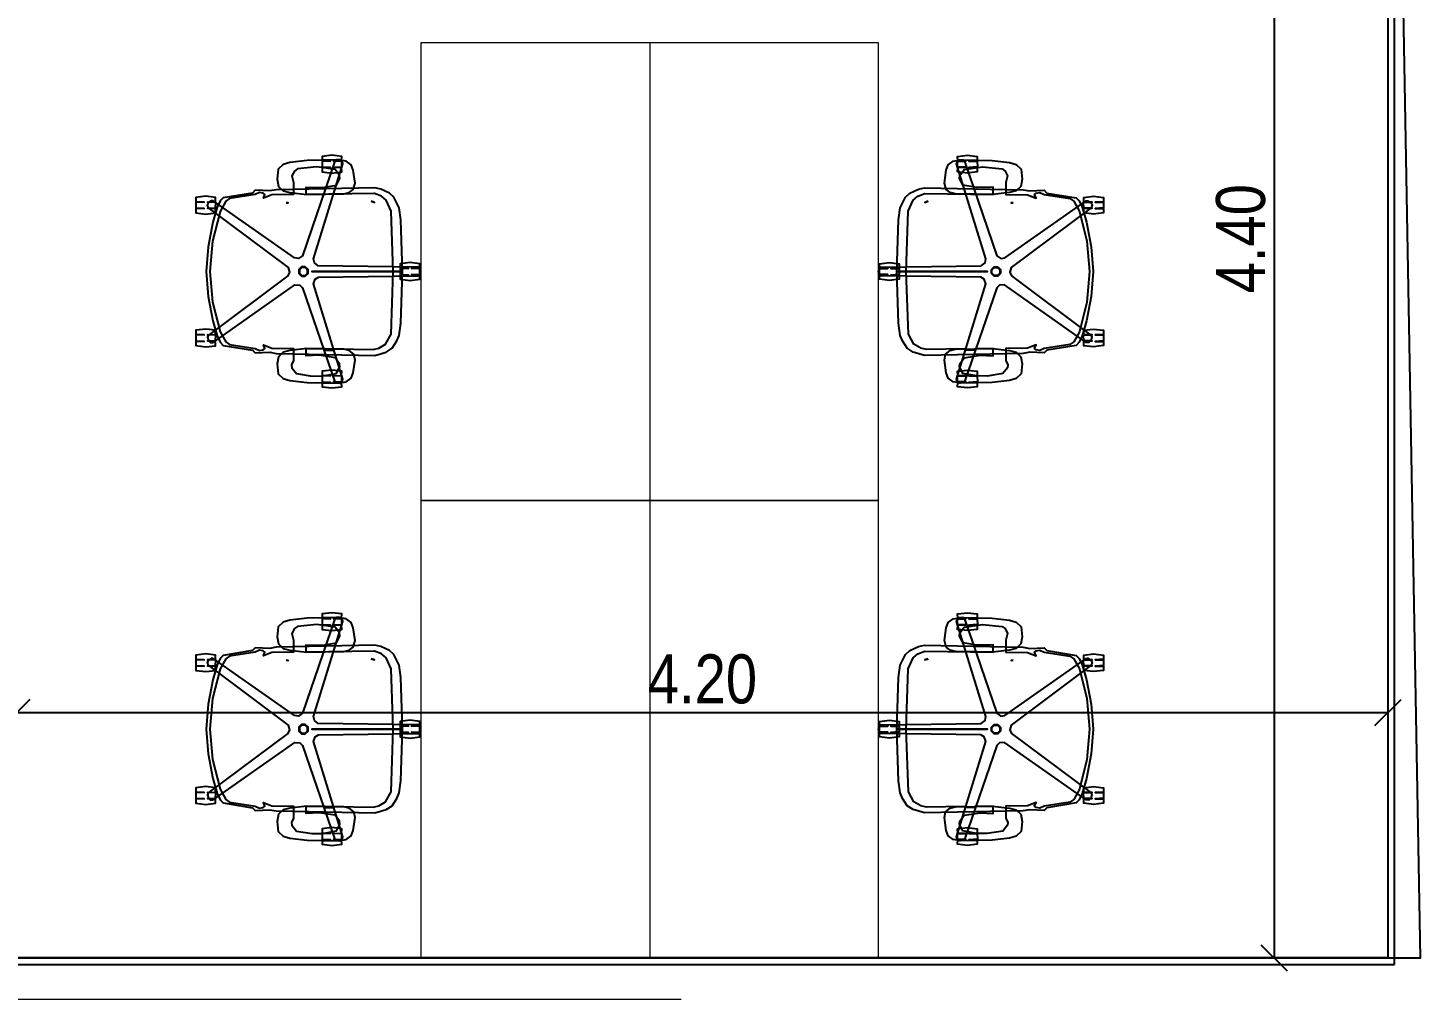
# Model space of a CAD drawing. Header units: millimetres. Extents: x 182 to 305, y 81 to 164.
# Drawn here: x 273.519 to 277.761, y 109.836 to 112.808 of the extents above; entities that cross this region are included whole.
import ezdxf

# ---------------------------------------------------------------- set-up
doc = ezdxf.new("R2010")
doc.units = ezdxf.units.MM
doc.linetypes.add('Hidden', pattern=[7.14375, 4.7625, -2.38125])
for name, color, linetype, lineweight in [('A-----NPP', 7, 'Continuous', 9), ('DIMENSION', 1, 'Continuous', 25), ('mobiliario ocasa', 7, 'Continuous', 5)]:
    doc.layers.add(name, color=color, linetype=linetype, lineweight=lineweight)
doc.layers.add('CATALOGUE-TXT', color=7, linetype='Continuous', plot=False)
for name, color, linetype in [('EQ-Móvil', 7, 'Continuous'), ('estructura', 7, 'Continuous'), ('LADRILLO HU 018', 7, 'Continuous'), ('REVOQUES', 7, 'Continuous')]:
    doc.layers.add(name, color=color, linetype=linetype)
doc.styles.add('ARIAL', font='arial.ttf')
doc.styles.add('ARIALNARROW', font='ARIALN.TTF')
doc.dimstyles.new('C', dxfattribs={"dimscale": 1.5, "dimtxt": 0.15, "dimasz": 0.08, "dimexe": 0.01, "dimexo": 0, "dimgap": 0.025, "dimtad": 1, "dimzin": 0, "dimdsep": 46, "dimtxsty": 'ARIALNARROW', "dimblk": 'OBLIQUE', "dimcen": 0, "dimclrd": 256, "dimclre": 256, "dimclrt": 256, "dimadec": 0, "dimazin": 0, "dimtfac": 1.666667, "dimtofl": 0, "dimtmove": 0, "dimatfit": 0, "dimldrblk": 'OBLIQUE', "dimfxl": 0.1, "dimtolj": 1, "dimtzin": 0, "dimarcsym": 0})

# ---------------------------------------------------------------- blocks, each defined once
blk = doc.blocks.new('_Oblique')
at = {"layer": 'estructura', "color": 0, "lineweight": -2}
blk.add_line((-0.5, -0.5), (0.5, 0.5), dxfattribs=at)
blk = doc.blocks.new('*D38')
at = {"layer": 'Defpoints', "color": 0}
for p in [(277.681109, 110.713191), (273.486109, 110.413191), (277.681109, 110.413191)]:
    blk.add_point(p, dxfattribs=at)
at = {"layer": 'DIMENSION', "lineweight": -2}
for p, q in [((273.486109, 110.413191), (273.486109, 110.723191)), ((277.681109, 110.413191), (277.681109, 110.723191)), ((273.486109, 110.713191), (277.681109, 110.713191))]:
    blk.add_line(p, q, dxfattribs=at)
at = {"layer": 'DIMENSION', "lineweight": -2, "xscale": 0.08, "yscale": 0.08, "zscale": 0.08, "rotation": 180}
blk.add_blockref('_Oblique', (273.486109, 110.713191), dxfattribs=at)
at = {"layer": 'DIMENSION', "lineweight": -2, "xscale": 0.08, "yscale": 0.08, "zscale": 0.08}
blk.add_blockref('_Oblique', (277.681109, 110.713191), dxfattribs=at)
at = {"layer": 'DIMENSION', "insert": (275.583609, 110.814767), "char_height": 0.15, "attachment_point": 5, "style": 'ARIALNARROW'}
blk.add_mtext('\\A1;4.20', dxfattribs=at)
blk = doc.blocks.new('*D41')
at = {"layer": 'Defpoints', "color": 0}
for p in [(275.886414, 114.362708), (276.432419, 109.962148), (277.332419, 109.962148)]:
    blk.add_point(p, dxfattribs=at)
at = {"layer": 'DIMENSION', "lineweight": -2}
for p, q in [((275.886414, 114.362708), (277.342419, 114.362708)), ((277.332419, 114.362708), (277.332419, 109.962148)), ((276.432419, 109.962148), (277.342419, 109.962148))]:
    blk.add_line(p, q, dxfattribs=at)
at = {"layer": 'DIMENSION', "lineweight": -2, "xscale": 0.08, "yscale": 0.08, "zscale": 0.08}
for p, rotation in [((277.332419, 114.362708), 90), ((277.332419, 109.962148), 270)]:
    blk.add_blockref('_Oblique', p, dxfattribs=dict(at, rotation=rotation))
at = {"layer": 'DIMENSION', "insert": (277.230842, 112.162428), "char_height": 0.15, "attachment_point": 5, "rotation": 90, "style": 'ARIALNARROW'}
blk.add_mtext('\\A1;4.40', dxfattribs=at)

msp = doc.modelspace()

# ---------------------------------------------------------------- linework, layer by layer
at = {"color": 252, "ltscale": 0.01}
msp.add_lwpolyline([(269.166106, 114.429649), (269.186106, 109.962148), (277.780636, 109.962148), (277.701952, 114.344624)], close=True, dxfattribs=at)
at = {"layer": 'A-----NPP', "color": 252, "linetype": 'Hidden'}
msp.add_line((270.75581, 109.835648), (279.586106, 109.835648), dxfattribs=at)
at = {"layer": 'EQ-Móvil', "color": 252}
for points in [[(274.45027, 112.417862), (274.419961, 112.41442), (274.420163, 112.401324), (274.445431, 112.3998), (274.420308, 112.3998), (274.419792, 112.38203), (274.445431, 112.37999), (274.420163, 112.37999), (274.419961, 112.366895), (274.45027, 112.363453), (274.480522, 112.366888), (274.479697, 112.37999), (274.455108, 112.381514), (274.480231, 112.381514), (274.480747, 112.399284), (274.455108, 112.3998), (274.479697, 112.401324), (274.480522, 112.414426), (274.45027, 112.417862)], [(276.394166, 112.417862), (276.424474, 112.41442), (276.424272, 112.401324), (276.399004, 112.3998), (276.424128, 112.3998), (276.424644, 112.38203), (276.399004, 112.37999), (276.424272, 112.37999), (276.424474, 112.366895), (276.394166, 112.363453), (276.363913, 112.366888), (276.364738, 112.37999), (276.389328, 112.381514), (276.364204, 112.381514), (276.363688, 112.399284), (276.389328, 112.3998), (276.364738, 112.401324), (276.363913, 112.414426), (276.394166, 112.417862)], [(274.344288, 112.376569), (274.335115, 112.369589), (274.32748, 112.354498), (274.332568, 112.334343), (274.332593, 112.297538), (274.266435, 112.296705), (274.240326, 112.286697), (274.245137, 112.29747), (274.239584, 112.302023), (274.22828, 112.303923), (274.214952, 112.297728), (274.13662, 112.285304), (274.125004, 112.277201), (274.10769, 112.24613), (274.084843, 112.155389), (274.076247, 112.062123), (274.084843, 111.968857), (274.10769, 111.878116), (274.125004, 111.847044), (274.13662, 111.838941), (274.214952, 111.826517), (274.22828, 111.820323), (274.239584, 111.822222), (274.245139, 111.826772), (274.240292, 111.837624), (274.266435, 111.827592), (274.332593, 111.826759), (274.332568, 111.789954), (274.326775, 111.776462), (274.327666, 111.768034), (274.341548, 111.749813), (274.390003, 111.742397), (274.420845, 111.743013), (274.464107, 111.750587), (274.474457, 111.771806), (274.473566, 111.780233), (274.459683, 111.798455), (274.411229, 111.80587), (274.370931, 111.803893), (274.371102, 111.826275), (274.426682, 111.825575), (274.427668, 111.822085), (274.456586, 111.822085), (274.457567, 111.825187), (274.575828, 111.823817), (274.59318, 111.827721), (274.614292, 111.839655), (274.630904, 111.870079), (274.637819, 112.062148), (274.388282, 112.062148), (274.637819, 112.062148), (274.631166, 112.246961), (274.6164, 112.280781), (274.601427, 112.292769), (274.58054, 112.30054), (274.371102, 112.298022), (274.370931, 112.320404), (274.420845, 112.319042), (274.464108, 112.326617), (274.474457, 112.347835), (274.473566, 112.356263), (274.459683, 112.374484), (274.403635, 112.382239), (274.344288, 112.376569)], [(276.500147, 112.376569), (276.509321, 112.369589), (276.516956, 112.354498), (276.511868, 112.334343), (276.511842, 112.297538), (276.578, 112.296705), (276.604109, 112.286697), (276.599298, 112.29747), (276.604851, 112.302023), (276.616156, 112.303923), (276.629483, 112.297728), (276.707815, 112.285304), (276.719431, 112.277201), (276.736746, 112.24613), (276.759592, 112.155389), (276.768189, 112.062123), (276.759592, 111.968857), (276.736746, 111.878116), (276.719431, 111.847044), (276.707815, 111.838941), (276.629483, 111.826517), (276.616156, 111.820323), (276.604851, 111.822222), (276.599296, 111.826772), (276.604143, 111.837624), (276.578, 111.827592), (276.511842, 111.826759), (276.511868, 111.789954), (276.517661, 111.776462), (276.516769, 111.768034), (276.502887, 111.749813), (276.454432, 111.742397), (276.42359, 111.743013), (276.380328, 111.750587), (276.369979, 111.771806), (276.37087, 111.780233), (276.384752, 111.798455), (276.433207, 111.80587), (276.473504, 111.803893), (276.473333, 111.826275), (276.417753, 111.825575), (276.416768, 111.822085), (276.38785, 111.822085), (276.386868, 111.825187), (276.268607, 111.823817), (276.251256, 111.827721), (276.230144, 111.839655), (276.213531, 111.870079), (276.206617, 112.062148), (276.456153, 112.062148), (276.206617, 112.062148), (276.21327, 112.246961), (276.228035, 112.280781), (276.243008, 112.292769), (276.263896, 112.30054), (276.473333, 112.298022), (276.473504, 112.320404), (276.42359, 112.319042), (276.380328, 112.326617), (276.369979, 112.347835), (276.37087, 112.356263), (276.384752, 112.374484), (276.4408, 112.382239), (276.500147, 112.376569)], [(274.580958, 112.318544), (274.279729, 112.312411), (274.259659, 112.30869), (274.215013, 112.311055), (274.207412, 112.302385), (274.117048, 112.287904), (274.108287, 112.278125), (274.098625, 112.258694), (274.085688, 112.212814), (274.071113, 112.138055), (274.065441, 112.062123), (274.071113, 111.986191), (274.085688, 111.911431), (274.098625, 111.865552), (274.108287, 111.84612), (274.117048, 111.836341), (274.207412, 111.82186), (274.215013, 111.813191), (274.259712, 111.815582), (274.279763, 111.811886), (274.580958, 111.805753), (274.616076, 111.8159), (274.63426, 111.827734), (274.649109, 111.850003), (274.655497, 111.866859), (274.66104, 111.903988), (274.666189, 112.062148), (274.638161, 112.062148), (274.666189, 112.062148), (274.66104, 112.220309), (274.655497, 112.257438), (274.639893, 112.290143), (274.626592, 112.302334), (274.599728, 112.314642), (274.580958, 112.318544)], [(276.263478, 112.318544), (276.564707, 112.312411), (276.584776, 112.30869), (276.629422, 112.311055), (276.637023, 112.302385), (276.727387, 112.287904), (276.736148, 112.278125), (276.74581, 112.258694), (276.758748, 112.212814), (276.773323, 112.138055), (276.778994, 112.062123), (276.773323, 111.986191), (276.758748, 111.911431), (276.74581, 111.865552), (276.736148, 111.84612), (276.727387, 111.836341), (276.637023, 111.82186), (276.629422, 111.813191), (276.584723, 111.815582), (276.564672, 111.811886), (276.263478, 111.805753), (276.228359, 111.8159), (276.210175, 111.827734), (276.195326, 111.850003), (276.188938, 111.866859), (276.183396, 111.903988), (276.178246, 112.062148), (276.206275, 112.062148), (276.178246, 112.062148), (276.183396, 112.220309), (276.188938, 112.257438), (276.204542, 112.290143), (276.217843, 112.302334), (276.244707, 112.314642), (276.263478, 112.318544)], [(274.310373, 112.272659), (274.316534, 112.271968), (274.316559, 112.271982), (274.310373, 112.272659)], [(276.534062, 112.272659), (276.527901, 112.271968), (276.527876, 112.271982), (276.534062, 112.272659)], [(274.357052, 112.076227), (274.348805, 112.06798), (274.348805, 112.056317), (274.357052, 112.04807), (274.368716, 112.04807), (274.376963, 112.056317), (274.376963, 112.06798), (274.368716, 112.076227), (274.357052, 112.076227)], [(274.357772, 112.074491), (274.350541, 112.067261), (274.350541, 112.057036), (274.357772, 112.049806), (274.367996, 112.049806), (274.375226, 112.057036), (274.375226, 112.067261), (274.367996, 112.074491), (274.357772, 112.074491)], [(274.688945, 112.089353), (274.658637, 112.085911), (274.658838, 112.072816), (274.684107, 112.071292), (274.658983, 112.071292), (274.658467, 112.053521), (274.684107, 112.051481), (274.658838, 112.051481), (274.658637, 112.038386), (274.688945, 112.034944), (274.719198, 112.03838), (274.718372, 112.051481), (274.693783, 112.053005), (274.718907, 112.053005), (274.719423, 112.070776), (274.693783, 112.071292), (274.718372, 112.072816), (274.719198, 112.085917), (274.688945, 112.089353)], [(276.15549, 112.089353), (276.185799, 112.085911), (276.185597, 112.072816), (276.160329, 112.071292), (276.185452, 112.071292), (276.185968, 112.053521), (276.160329, 112.051481), (276.185597, 112.051481), (276.185799, 112.038386), (276.15549, 112.034944), (276.125238, 112.03838), (276.126063, 112.051481), (276.150652, 112.053005), (276.125529, 112.053005), (276.125013, 112.070776), (276.150652, 112.071292), (276.126063, 112.072816), (276.125238, 112.085917), (276.15549, 112.089353)], [(276.487383, 112.076227), (276.49563, 112.06798), (276.49563, 112.056317), (276.487383, 112.04807), (276.47572, 112.04807), (276.467473, 112.056317), (276.467473, 112.06798), (276.47572, 112.076227), (276.487383, 112.076227)], [(276.486664, 112.074491), (276.493894, 112.067261), (276.493894, 112.057036), (276.486664, 112.049806), (276.476439, 112.049806), (276.469209, 112.057036), (276.469209, 112.067261), (276.476439, 112.074491), (276.486664, 112.074491)], [(274.45027, 111.760844), (274.419961, 111.757402), (274.420163, 111.744307), (274.445431, 111.742783), (274.420308, 111.742783), (274.419792, 111.725013), (274.445431, 111.722973), (274.420163, 111.722973), (274.419961, 111.709877), (274.45027, 111.706435), (274.480522, 111.709871), (274.479697, 111.722973), (274.455108, 111.724496), (274.480231, 111.724496), (274.480747, 111.742267), (274.455108, 111.742783), (274.479697, 111.744307), (274.480522, 111.757409), (274.45027, 111.760844)], [(276.394166, 111.760844), (276.424474, 111.757402), (276.424272, 111.744307), (276.399004, 111.742783), (276.424128, 111.742783), (276.424644, 111.725013), (276.399004, 111.722973), (276.424272, 111.722973), (276.424474, 111.709877), (276.394166, 111.706435), (276.363913, 111.709871), (276.364738, 111.722973), (276.389328, 111.724496), (276.364204, 111.724496), (276.363688, 111.742267), (276.389328, 111.742783), (276.364738, 111.744307), (276.363913, 111.757409), (276.394166, 111.760844)], [(274.45027, 111.017862), (274.419961, 111.01442), (274.420163, 111.001324), (274.445431, 110.9998), (274.420308, 110.9998), (274.419792, 110.98203), (274.445431, 110.97999), (274.420163, 110.97999), (274.419961, 110.966895), (274.45027, 110.963453), (274.480522, 110.966888), (274.479697, 110.97999), (274.455108, 110.981514), (274.480231, 110.981514), (274.480747, 110.999284), (274.455108, 110.9998), (274.479697, 111.001324), (274.480522, 111.014426), (274.45027, 111.017862)], [(276.394166, 111.017862), (276.424474, 111.01442), (276.424272, 111.001324), (276.399004, 110.9998), (276.424128, 110.9998), (276.424644, 110.98203), (276.399004, 110.97999), (276.424272, 110.97999), (276.424474, 110.966895), (276.394166, 110.963453), (276.363913, 110.966888), (276.364738, 110.97999), (276.389328, 110.981514), (276.364204, 110.981514), (276.363688, 110.999284), (276.389328, 110.9998), (276.364738, 111.001324), (276.363913, 111.014426), (276.394166, 111.017862)], [(274.344288, 110.976569), (274.335115, 110.969589), (274.32748, 110.954498), (274.332568, 110.934343), (274.332593, 110.897538), (274.266435, 110.896705), (274.240326, 110.886697), (274.245137, 110.89747), (274.239584, 110.902023), (274.22828, 110.903923), (274.214952, 110.897728), (274.13662, 110.885304), (274.125004, 110.877201), (274.10769, 110.84613), (274.084843, 110.755389), (274.076247, 110.662123), (274.084843, 110.568857), (274.10769, 110.478116), (274.125004, 110.447044), (274.13662, 110.438941), (274.214952, 110.426517), (274.22828, 110.420323), (274.239584, 110.422222), (274.245139, 110.426772), (274.240292, 110.437624), (274.266435, 110.427592), (274.332593, 110.426759), (274.332568, 110.389954), (274.326775, 110.376462), (274.327666, 110.368034), (274.341548, 110.349813), (274.390003, 110.342397), (274.420845, 110.343013), (274.464107, 110.350587), (274.474457, 110.371806), (274.473566, 110.380233), (274.459683, 110.398455), (274.411229, 110.40587), (274.370931, 110.403893), (274.371102, 110.426275), (274.426682, 110.425575), (274.427668, 110.422085), (274.456586, 110.422085), (274.457567, 110.425187), (274.575828, 110.423817), (274.59318, 110.427721), (274.614292, 110.439655), (274.630904, 110.470079), (274.637819, 110.662148), (274.388282, 110.662148), (274.637819, 110.662148), (274.631166, 110.846961), (274.6164, 110.880781), (274.601427, 110.892769), (274.58054, 110.90054), (274.371102, 110.898022), (274.370931, 110.920404), (274.420845, 110.919042), (274.464108, 110.926617), (274.474457, 110.947835), (274.473566, 110.956263), (274.459683, 110.974484), (274.403635, 110.982239), (274.344288, 110.976569)], [(276.500147, 110.976569), (276.509321, 110.969589), (276.516956, 110.954498), (276.511868, 110.934343), (276.511842, 110.897538), (276.578, 110.896705), (276.604109, 110.886697), (276.599298, 110.89747), (276.604851, 110.902023), (276.616156, 110.903923), (276.629483, 110.897728), (276.707815, 110.885304), (276.719431, 110.877201), (276.736746, 110.84613), (276.759592, 110.755389), (276.768189, 110.662123), (276.759592, 110.568857), (276.736746, 110.478116), (276.719431, 110.447044), (276.707815, 110.438941), (276.629483, 110.426517), (276.616156, 110.420323), (276.604851, 110.422222), (276.599296, 110.426772), (276.604143, 110.437624), (276.578, 110.427592), (276.511842, 110.426759), (276.511868, 110.389954), (276.517661, 110.376462), (276.516769, 110.368034), (276.502887, 110.349813), (276.454432, 110.342397), (276.42359, 110.343013), (276.380328, 110.350587), (276.369979, 110.371806), (276.37087, 110.380233), (276.384752, 110.398455), (276.433207, 110.40587), (276.473504, 110.403893), (276.473333, 110.426275), (276.417753, 110.425575), (276.416768, 110.422085), (276.38785, 110.422085), (276.386868, 110.425187), (276.268607, 110.423817), (276.251256, 110.427721), (276.230144, 110.439655), (276.213531, 110.470079), (276.206617, 110.662148), (276.456153, 110.662148), (276.206617, 110.662148), (276.21327, 110.846961), (276.228035, 110.880781), (276.243008, 110.892769), (276.263896, 110.90054), (276.473333, 110.898022), (276.473504, 110.920404), (276.42359, 110.919042), (276.380328, 110.926617), (276.369979, 110.947835), (276.37087, 110.956263), (276.384752, 110.974484), (276.4408, 110.982239), (276.500147, 110.976569)], [(274.580958, 110.918544), (274.279729, 110.912411), (274.259659, 110.90869), (274.215013, 110.911055), (274.207412, 110.902385), (274.117048, 110.887904), (274.108287, 110.878125), (274.098625, 110.858694), (274.085688, 110.812814), (274.071113, 110.738055), (274.065441, 110.662123), (274.071113, 110.586191), (274.085688, 110.511431), (274.098625, 110.465552), (274.108287, 110.44612), (274.117048, 110.436341), (274.207412, 110.42186), (274.215013, 110.413191), (274.259712, 110.415582), (274.279763, 110.411886), (274.580958, 110.405753), (274.616076, 110.4159), (274.63426, 110.427734), (274.649109, 110.450003), (274.655497, 110.466859), (274.66104, 110.503988), (274.666189, 110.662148), (274.638161, 110.662148), (274.666189, 110.662148), (274.66104, 110.820309), (274.655497, 110.857438), (274.639893, 110.890143), (274.626592, 110.902334), (274.599728, 110.914642), (274.580958, 110.918544)], [(276.263478, 110.918544), (276.564707, 110.912411), (276.584776, 110.90869), (276.629422, 110.911055), (276.637023, 110.902385), (276.727387, 110.887904), (276.736148, 110.878125), (276.74581, 110.858694), (276.758748, 110.812814), (276.773323, 110.738055), (276.778994, 110.662123), (276.773323, 110.586191), (276.758748, 110.511431), (276.74581, 110.465552), (276.736148, 110.44612), (276.727387, 110.436341), (276.637023, 110.42186), (276.629422, 110.413191), (276.584723, 110.415582), (276.564672, 110.411886), (276.263478, 110.405753), (276.228359, 110.4159), (276.210175, 110.427734), (276.195326, 110.450003), (276.188938, 110.466859), (276.183396, 110.503988), (276.178246, 110.662148), (276.206275, 110.662148), (276.178246, 110.662148), (276.183396, 110.820309), (276.188938, 110.857438), (276.204542, 110.890143), (276.217843, 110.902334), (276.244707, 110.914642), (276.263478, 110.918544)], [(274.310373, 110.872659), (274.316534, 110.871968), (274.316559, 110.871982), (274.310373, 110.872659)], [(276.534062, 110.872659), (276.527901, 110.871968), (276.527876, 110.871982), (276.534062, 110.872659)], [(274.357052, 110.676227), (274.348805, 110.66798), (274.348805, 110.656317), (274.357052, 110.64807), (274.368716, 110.64807), (274.376963, 110.656317), (274.376963, 110.66798), (274.368716, 110.676227), (274.357052, 110.676227)], [(274.357772, 110.674491), (274.350541, 110.667261), (274.350541, 110.657036), (274.357772, 110.649806), (274.367996, 110.649806), (274.375226, 110.657036), (274.375226, 110.667261), (274.367996, 110.674491), (274.357772, 110.674491)], [(274.688945, 110.689353), (274.658637, 110.685911), (274.658838, 110.672816), (274.684107, 110.671292), (274.658983, 110.671292), (274.658467, 110.653521), (274.684107, 110.651481), (274.658838, 110.651481), (274.658637, 110.638386), (274.688945, 110.634944), (274.719198, 110.63838), (274.718372, 110.651481), (274.693783, 110.653005), (274.718907, 110.653005), (274.719423, 110.670776), (274.693783, 110.671292), (274.718372, 110.672816), (274.719198, 110.685917), (274.688945, 110.689353)], [(276.15549, 110.689353), (276.185799, 110.685911), (276.185597, 110.672816), (276.160329, 110.671292), (276.185452, 110.671292), (276.185968, 110.653521), (276.160329, 110.651481), (276.185597, 110.651481), (276.185799, 110.638386), (276.15549, 110.634944), (276.125238, 110.63838), (276.126063, 110.651481), (276.150652, 110.653005), (276.125529, 110.653005), (276.125013, 110.670776), (276.150652, 110.671292), (276.126063, 110.672816), (276.125238, 110.685917), (276.15549, 110.689353)], [(276.487383, 110.676227), (276.49563, 110.66798), (276.49563, 110.656317), (276.487383, 110.64807), (276.47572, 110.64807), (276.467473, 110.656317), (276.467473, 110.66798), (276.47572, 110.676227), (276.487383, 110.676227)], [(276.486664, 110.674491), (276.493894, 110.667261), (276.493894, 110.657036), (276.486664, 110.649806), (276.476439, 110.649806), (276.469209, 110.657036), (276.469209, 110.667261), (276.476439, 110.674491), (276.486664, 110.674491)], [(274.45027, 110.360844), (274.419961, 110.357402), (274.420163, 110.344307), (274.445431, 110.342783), (274.420308, 110.342783), (274.419792, 110.325013), (274.445431, 110.322973), (274.420163, 110.322973), (274.419961, 110.309877), (274.45027, 110.306435), (274.480522, 110.309871), (274.479697, 110.322973), (274.455108, 110.324496), (274.480231, 110.324496), (274.480747, 110.342267), (274.455108, 110.342783), (274.479697, 110.344307), (274.480522, 110.357409), (274.45027, 110.360844)], [(276.394166, 110.360844), (276.424474, 110.357402), (276.424272, 110.344307), (276.399004, 110.342783), (276.424128, 110.342783), (276.424644, 110.325013), (276.399004, 110.322973), (276.424272, 110.322973), (276.424474, 110.309877), (276.394166, 110.306435), (276.363913, 110.309871), (276.364738, 110.322973), (276.389328, 110.324496), (276.364204, 110.324496), (276.363688, 110.342267), (276.389328, 110.342783), (276.364738, 110.344307), (276.363913, 110.357409), (276.394166, 110.360844)]]:
    msp.add_lwpolyline(points, close=True, dxfattribs=at)
for points in [[(274.465554, 112.404896), (274.458638, 112.399444), (274.360062, 112.110687), (274.347643, 112.102299), (274.335638, 112.103778), (274.087247, 112.278682), (274.081271, 112.278917), (274.072177, 112.27336), (274.068638, 112.265709), (274.071686, 112.257447), (274.315849, 112.074464), (274.319988, 112.06006), (274.314872, 112.049101), (274.071772, 111.866915), (274.069702, 111.861304), (274.072176, 111.850938), (274.07836, 111.845208), (274.087159, 111.845553), (274.336637, 112.021222), (274.351614, 112.020707), (274.360457, 112.012455), (274.458604, 111.724954), (274.4633, 111.721251), (274.473924, 111.720402), (274.481284, 111.724511), (274.483675, 111.732987), (274.393697, 112.024539), (274.398815, 112.038624), (274.409396, 112.044484), (274.713154, 112.048985), (274.718127, 112.052307), (274.722218, 112.062148), (274.720583, 112.070418), (274.713261, 112.075311), (274.408175, 112.079831), (274.39636, 112.089051), (274.394057, 112.100925), (274.483643, 112.391208), (274.48202, 112.396963), (274.473925, 112.403895), (274.465554, 112.404896)], [(274.470439, 112.404099), (274.373993, 112.402024), (274.321449, 112.395379), (274.301047, 112.389609), (274.285319, 112.375295), (274.282833, 112.34502), (274.287132, 112.322721), (274.300928, 112.309311), (274.321358, 112.303697), (274.37288, 112.297962), (274.486941, 112.300037), (274.503244, 112.303888), (274.514827, 112.312746), (274.520692, 112.332821), (274.515147, 112.372442), (274.508803, 112.388113), (274.493617, 112.399561), (274.470439, 112.404099)], [(276.378881, 112.404896), (276.385797, 112.399444), (276.484373, 112.110687), (276.496793, 112.102299), (276.508797, 112.103778), (276.757189, 112.278682), (276.763164, 112.278917), (276.772258, 112.27336), (276.775797, 112.265709), (276.772749, 112.257447), (276.528586, 112.074464), (276.524447, 112.06006), (276.529563, 112.049101), (276.772664, 111.866915), (276.774734, 111.861304), (276.772259, 111.850938), (276.766076, 111.845208), (276.757276, 111.845553), (276.507799, 112.021222), (276.492821, 112.020707), (276.483979, 112.012455), (276.385832, 111.724954), (276.381135, 111.721251), (276.370512, 111.720402), (276.363151, 111.724511), (276.360761, 111.732987), (276.450739, 112.024539), (276.445621, 112.038624), (276.43504, 112.044484), (276.131281, 112.048985), (276.126309, 112.052307), (276.122218, 112.062148), (276.123852, 112.070418), (276.131174, 112.075311), (276.436261, 112.079831), (276.448076, 112.089051), (276.450378, 112.100925), (276.360792, 112.391208), (276.362416, 112.396963), (276.370511, 112.403895), (276.378881, 112.404896)], [(276.373996, 112.404099), (276.470442, 112.402024), (276.522987, 112.395379), (276.543389, 112.389609), (276.559116, 112.375295), (276.561602, 112.34502), (276.557304, 112.322721), (276.543507, 112.309311), (276.523077, 112.303697), (276.471555, 112.297962), (276.357494, 112.300037), (276.341191, 112.303888), (276.329609, 112.312746), (276.323743, 112.332821), (276.329289, 112.372442), (276.335632, 112.388113), (276.350818, 112.399561), (276.373996, 112.404099)], [(274.064084, 112.292382), (274.033776, 112.288941), (274.033978, 112.275845), (274.059246, 112.274321), (274.034123, 112.274321), (274.033607, 112.256551), (274.059246, 112.254511), (274.033978, 112.254511), (274.033776, 112.241415), (274.064084, 112.237974), (274.094337, 112.241409), (274.093512, 112.254511), (274.068923, 112.256035), (274.094046, 112.256035), (274.094562, 112.273805), (274.068923, 112.274321), (274.093512, 112.275845), (274.094337, 112.288947), (274.064084, 112.292382)], [(276.780351, 112.292382), (276.810659, 112.288941), (276.810458, 112.275845), (276.785189, 112.274321), (276.810313, 112.274321), (276.810829, 112.256551), (276.785189, 112.254511), (276.810458, 112.254511), (276.810659, 112.241415), (276.780351, 112.237974), (276.750098, 112.241409), (276.750924, 112.254511), (276.775513, 112.256035), (276.750389, 112.256035), (276.749873, 112.273805), (276.775513, 112.274321), (276.750924, 112.275845), (276.750098, 112.288947), (276.780351, 112.292382)], [(274.56983, 112.277334), (274.580302, 112.273757), (274.56983, 112.277334)], [(276.274605, 112.277334), (276.264133, 112.273757), (276.274605, 112.277334)], [(274.064084, 111.886323), (274.033776, 111.882882), (274.033978, 111.869786), (274.059246, 111.868262), (274.034123, 111.868262), (274.033607, 111.850492), (274.059246, 111.848452), (274.033978, 111.848452), (274.033776, 111.835356), (274.064084, 111.831915), (274.094337, 111.83535), (274.093512, 111.848452), (274.068923, 111.849976), (274.094046, 111.849976), (274.094562, 111.867746), (274.068923, 111.868262), (274.093512, 111.869786), (274.094337, 111.882888), (274.064084, 111.886323)], [(276.780351, 111.886323), (276.810659, 111.882882), (276.810458, 111.869786), (276.785189, 111.868262), (276.810313, 111.868262), (276.810829, 111.850492), (276.785189, 111.848452), (276.810458, 111.848452), (276.810659, 111.835356), (276.780351, 111.831915), (276.750098, 111.83535), (276.750924, 111.848452), (276.775513, 111.849976), (276.750389, 111.849976), (276.749873, 111.867746), (276.775513, 111.868262), (276.750924, 111.869786), (276.750098, 111.882888), (276.780351, 111.886323)], [(274.37288, 111.826334), (274.321358, 111.8206), (274.300928, 111.814986), (274.287132, 111.801576), (274.282833, 111.779276), (274.285319, 111.749002), (274.301047, 111.734688), (274.321449, 111.728918), (274.373993, 111.722273), (274.470439, 111.720198), (274.493617, 111.724736), (274.508803, 111.736184), (274.515147, 111.751855), (274.520692, 111.791476), (274.517579, 111.809446), (274.503244, 111.820409), (274.486941, 111.82426), (274.37288, 111.826334)], [(276.471555, 111.826334), (276.523077, 111.8206), (276.543507, 111.814986), (276.557304, 111.801576), (276.561602, 111.779276), (276.559116, 111.749002), (276.543389, 111.734688), (276.522987, 111.728918), (276.470442, 111.722273), (276.373996, 111.720198), (276.350818, 111.724736), (276.335632, 111.736184), (276.329289, 111.751855), (276.323743, 111.791476), (276.326856, 111.809446), (276.341191, 111.820409), (276.357494, 111.82426), (276.471555, 111.826334)], [(274.465554, 111.004896), (274.458638, 110.999444), (274.360062, 110.710687), (274.347643, 110.702299), (274.335638, 110.703778), (274.087247, 110.878682), (274.081271, 110.878917), (274.072177, 110.87336), (274.068638, 110.865709), (274.071686, 110.857447), (274.315849, 110.674464), (274.319988, 110.66006), (274.314872, 110.649101), (274.071772, 110.466915), (274.069702, 110.461304), (274.072176, 110.450938), (274.07836, 110.445208), (274.087159, 110.445553), (274.336637, 110.621222), (274.351614, 110.620707), (274.360457, 110.612455), (274.458604, 110.324954), (274.4633, 110.321251), (274.473924, 110.320402), (274.481284, 110.324511), (274.483675, 110.332987), (274.393697, 110.624539), (274.398815, 110.638624), (274.409396, 110.644484), (274.713154, 110.648985), (274.718127, 110.652307), (274.722218, 110.662148), (274.720583, 110.670418), (274.713261, 110.675311), (274.408175, 110.679831), (274.39636, 110.689051), (274.394057, 110.700925), (274.483643, 110.991208), (274.48202, 110.996963), (274.473925, 111.003895), (274.465554, 111.004896)], [(274.470439, 111.004099), (274.373993, 111.002024), (274.321449, 110.995379), (274.301047, 110.989609), (274.285319, 110.975295), (274.282833, 110.94502), (274.287132, 110.922721), (274.300928, 110.909311), (274.321358, 110.903697), (274.37288, 110.897962), (274.486941, 110.900037), (274.503244, 110.903888), (274.514827, 110.912746), (274.520692, 110.932821), (274.515147, 110.972442), (274.508803, 110.988113), (274.493617, 110.999561), (274.470439, 111.004099)], [(276.378881, 111.004896), (276.385797, 110.999444), (276.484373, 110.710687), (276.496793, 110.702299), (276.508797, 110.703778), (276.757189, 110.878682), (276.763164, 110.878917), (276.772258, 110.87336), (276.775797, 110.865709), (276.772749, 110.857447), (276.528586, 110.674464), (276.524447, 110.66006), (276.529563, 110.649101), (276.772664, 110.466915), (276.774734, 110.461304), (276.772259, 110.450938), (276.766076, 110.445208), (276.757276, 110.445553), (276.507799, 110.621222), (276.492821, 110.620707), (276.483979, 110.612455), (276.385832, 110.324954), (276.381135, 110.321251), (276.370512, 110.320402), (276.363151, 110.324511), (276.360761, 110.332987), (276.450739, 110.624539), (276.445621, 110.638624), (276.43504, 110.644484), (276.131281, 110.648985), (276.126309, 110.652307), (276.122218, 110.662148), (276.123852, 110.670418), (276.131174, 110.675311), (276.436261, 110.679831), (276.448076, 110.689051), (276.450378, 110.700925), (276.360792, 110.991208), (276.362416, 110.996963), (276.370511, 111.003895), (276.378881, 111.004896)], [(276.373996, 111.004099), (276.470442, 111.002024), (276.522987, 110.995379), (276.543389, 110.989609), (276.559116, 110.975295), (276.561602, 110.94502), (276.557304, 110.922721), (276.543507, 110.909311), (276.523077, 110.903697), (276.471555, 110.897962), (276.357494, 110.900037), (276.341191, 110.903888), (276.329609, 110.912746), (276.323743, 110.932821), (276.329289, 110.972442), (276.335632, 110.988113), (276.350818, 110.999561), (276.373996, 111.004099)], [(274.064084, 110.892382), (274.033776, 110.888941), (274.033978, 110.875845), (274.059246, 110.874321), (274.034123, 110.874321), (274.033607, 110.856551), (274.059246, 110.854511), (274.033978, 110.854511), (274.033776, 110.841415), (274.064084, 110.837974), (274.094337, 110.841409), (274.093512, 110.854511), (274.068923, 110.856035), (274.094046, 110.856035), (274.094562, 110.873805), (274.068923, 110.874321), (274.093512, 110.875845), (274.094337, 110.888947), (274.064084, 110.892382)], [(276.780351, 110.892382), (276.810659, 110.888941), (276.810458, 110.875845), (276.785189, 110.874321), (276.810313, 110.874321), (276.810829, 110.856551), (276.785189, 110.854511), (276.810458, 110.854511), (276.810659, 110.841415), (276.780351, 110.837974), (276.750098, 110.841409), (276.750924, 110.854511), (276.775513, 110.856035), (276.750389, 110.856035), (276.749873, 110.873805), (276.775513, 110.874321), (276.750924, 110.875845), (276.750098, 110.888947), (276.780351, 110.892382)], [(274.56983, 110.877334), (274.580302, 110.873757), (274.56983, 110.877334)], [(276.274605, 110.877334), (276.264133, 110.873757), (276.274605, 110.877334)], [(274.064084, 110.486323), (274.033776, 110.482882), (274.033978, 110.469786), (274.059246, 110.468262), (274.034123, 110.468262), (274.033607, 110.450492), (274.059246, 110.448452), (274.033978, 110.448452), (274.033776, 110.435356), (274.064084, 110.431915), (274.094337, 110.43535), (274.093512, 110.448452), (274.068923, 110.449976), (274.094046, 110.449976), (274.094562, 110.467746), (274.068923, 110.468262), (274.093512, 110.469786), (274.094337, 110.482888), (274.064084, 110.486323)], [(276.780351, 110.486323), (276.810659, 110.482882), (276.810458, 110.469786), (276.785189, 110.468262), (276.810313, 110.468262), (276.810829, 110.450492), (276.785189, 110.448452), (276.810458, 110.448452), (276.810659, 110.435356), (276.780351, 110.431915), (276.750098, 110.43535), (276.750924, 110.448452), (276.775513, 110.449976), (276.750389, 110.449976), (276.749873, 110.467746), (276.775513, 110.468262), (276.750924, 110.469786), (276.750098, 110.482888), (276.780351, 110.486323)], [(274.37288, 110.426334), (274.321358, 110.4206), (274.300928, 110.414986), (274.287132, 110.401576), (274.282833, 110.379276), (274.285319, 110.349002), (274.301047, 110.334688), (274.321449, 110.328918), (274.373993, 110.322273), (274.470439, 110.320198), (274.493617, 110.324736), (274.508803, 110.336184), (274.515147, 110.351855), (274.520692, 110.391476), (274.517579, 110.409446), (274.503244, 110.420409), (274.486941, 110.42426), (274.37288, 110.426334)], [(276.471555, 110.426334), (276.523077, 110.4206), (276.543507, 110.414986), (276.557304, 110.401576), (276.561602, 110.379276), (276.559116, 110.349002), (276.543389, 110.334688), (276.522987, 110.328918), (276.470442, 110.322273), (276.373996, 110.320198), (276.350818, 110.324736), (276.335632, 110.336184), (276.329289, 110.351855), (276.323743, 110.391476), (276.326856, 110.409446), (276.341191, 110.420409), (276.357494, 110.42426), (276.471555, 110.426334)]]:
    msp.add_lwpolyline(points, dxfattribs=at)
at = {"layer": 'LADRILLO HU 018', "color": 252}
msp.add_line((277.701109, 109.942148), (277.701109, 114.359649), dxfattribs=at)
at = {"layer": 'LADRILLO HU 018', "color": 252, "ltscale": 5}
msp.add_line((270.386106, 109.942148), (277.701109, 109.942148), dxfattribs=at)
at = {"layer": 'mobiliario ocasa', "color": 252, "ltscale": 10}
for p, q in [((275.422218, 112.762148), (275.422218, 111.362148)), ((275.422218, 111.362148), (275.422218, 109.962148))]:
    msp.add_line(p, q, dxfattribs=at)
for points in [[(274.722218, 112.762148), (274.722218, 111.362148), (276.122218, 111.362148), (276.122218, 112.762148)], [(274.722218, 111.362148), (274.722218, 109.962148), (276.122218, 109.962148), (276.122218, 111.362148)]]:
    msp.add_lwpolyline(points, close=True, dxfattribs=at)
at = {"layer": 'REVOQUES', "color": 252, "ltscale": 5}
for q in [(277.681109, 114.379649), (270.386106, 109.962148)]:
    msp.add_line((277.681109, 109.962148), q, dxfattribs=at)

# ---------------------------------------------------------------- texts
at = {"layer": 'CATALOGUE-TXT', "linetype": 'Continuous', "style": 'ARIAL', "flags": 1}
for tag, p, s in [('CAPPN', (274.362884, 112.062148), 'PI1B225HA BK BB 235 10'), ('CAPPD', (274.362884, 112.062148), '*Wk Task Chr,Verus,Uphst Back,Std-Hgt Range Adj,Semi Synchronous w/Tlt Lim,Hgt Adj Arms,Adj Seat Depth'), ('CAPMG', (274.362884, 112.062148), 'HMI'), ('CAPMC', (274.362884, 112.062148), 'HST'), ('CAPQT', (274.362884, 112.062148), '1'), ('CAPPL', (274.362884, 112.062148), '$916.00'), ('L2', (274.362884, 112.062148), '-'), ('L3', (274.362884, 112.062148), '-'), ('PSEC', (274.362884, 112.062148), 'HMI'), ('PSPN', (274.362884, 112.062148), 'PI1B2'), ('PSON', (274.362884, 112.062148), '453292\\383\\2\\581\\5\\187\\H\\521\\A\\BK\\BB\\235\\10'), ('PST1', (274.362884, 112.062148), '-'), ('PST2', (274.362884, 112.062148), '-'), ('PST3', (274.362884, 112.062148), '-'), ('PSQT', (274.362884, 112.062148), '1'), ('PSMC', (274.362884, 112.062148), 'HST'), ('L1', (274.362884, 112.062148), '-'), ('CAPPD', (276.476669, 112.062148), '*Wk Task Chr,Verus,Uphst Back,Std-Hgt Range Adj,Semi Synchronous w/Tlt Lim,Hgt Adj Arms,Adj Seat Depth'), ('PSON', (276.479439, 112.062148), '453292\\383\\2\\581\\5\\187\\H\\521\\A\\BK\\BB\\235\\10'), ('CAPPN', (276.480378, 112.062148), 'PI1B225HA BK BB 235 10'), ('CAPPL', (276.481194, 112.062148), '$916.00'), ('PSPN', (276.481278, 112.062148), 'PI1B2'), ('CAPMC', (276.481347, 112.062148), 'HST'), ('PSMC', (276.481347, 112.062148), 'HST'), ('CAPMG', (276.48137, 112.062148), 'HMI'), ('PSEC', (276.48137, 112.062148), 'HMI'), ('CAPQT', (276.481504, 112.062148), '1'), ('PSQT', (276.481504, 112.062148), '1'), ('L2', (276.481518, 112.062148), '-'), ('L3', (276.481518, 112.062148), '-'), ('PST1', (276.481518, 112.062148), '-'), ('PST2', (276.481518, 112.062148), '-'), ('PST3', (276.481518, 112.062148), '-'), ('L1', (276.481518, 112.062148), '-'), ('CAPPN', (274.362884, 110.662148), 'PI1B225HA BK BB 235 10'), ('CAPPD', (274.362884, 110.662148), '*Wk Task Chr,Verus,Uphst Back,Std-Hgt Range Adj,Semi Synchronous w/Tlt Lim,Hgt Adj Arms,Adj Seat Depth'), ('CAPMG', (274.362884, 110.662148), 'HMI'), ('CAPMC', (274.362884, 110.662148), 'HST'), ('CAPQT', (274.362884, 110.662148), '1'), ('CAPPL', (274.362884, 110.662148), '$916.00'), ('L2', (274.362884, 110.662148), '-'), ('L3', (274.362884, 110.662148), '-'), ('PSEC', (274.362884, 110.662148), 'HMI'), ('PSPN', (274.362884, 110.662148), 'PI1B2'), ('PSON', (274.362884, 110.662148), '453292\\383\\2\\581\\5\\187\\H\\521\\A\\BK\\BB\\235\\10'), ('PST1', (274.362884, 110.662148), '-'), ('PST2', (274.362884, 110.662148), '-'), ('PST3', (274.362884, 110.662148), '-'), ('PSQT', (274.362884, 110.662148), '1'), ('PSMC', (274.362884, 110.662148), 'HST'), ('L1', (274.362884, 110.662148), '-'), ('CAPPD', (276.476669, 110.662148), '*Wk Task Chr,Verus,Uphst Back,Std-Hgt Range Adj,Semi Synchronous w/Tlt Lim,Hgt Adj Arms,Adj Seat Depth'), ('PSON', (276.479439, 110.662148), '453292\\383\\2\\581\\5\\187\\H\\521\\A\\BK\\BB\\235\\10'), ('CAPPN', (276.480378, 110.662148), 'PI1B225HA BK BB 235 10'), ('CAPPL', (276.481194, 110.662148), '$916.00'), ('PSPN', (276.481278, 110.662148), 'PI1B2'), ('CAPMC', (276.481347, 110.662148), 'HST'), ('PSMC', (276.481347, 110.662148), 'HST'), ('CAPMG', (276.48137, 110.662148), 'HMI'), ('PSEC', (276.48137, 110.662148), 'HMI'), ('CAPQT', (276.481504, 110.662148), '1'), ('PSQT', (276.481504, 110.662148), '1'), ('L2', (276.481518, 110.662148), '-'), ('L3', (276.481518, 110.662148), '-'), ('PST1', (276.481518, 110.662148), '-'), ('PST2', (276.481518, 110.662148), '-'), ('PST3', (276.481518, 110.662148), '-'), ('L1', (276.481518, 110.662148), '-')]:
    msp.add_attdef(tag, p, s, height=0.000071, dxfattribs=at).dxf.unprotected_set("ltscale", 0)

# ---------------------------------------------------------------- dimensions: what is measured, and where the dimension line sits
at = {"layer": 'DIMENSION'}
dim = msp.add_linear_dim(base=(277.332419, 109.962148), p1=(275.886414, 114.362708), p2=(276.432419, 109.962148), angle=90, dimstyle='C', override={"dimscale": 1, "dimlfac": 1, "dimtxsty": 'ARIALNARROW', "dimtolj": 1}, dxfattribs=at)
dim.commit()
dim.dimension.update_dxf_attribs({"geometry": '*D41', "text_midpoint": (277.230842, 112.162428)})
dim = msp.add_linear_dim(base=(277.681109, 110.713191), p1=(273.486109, 110.413191), p2=(277.681109, 110.413191), dimstyle='C', override={"dimscale": 1, "dimlfac": 1, "dimtxsty": 'ARIALNARROW', "dimtolj": 1}, dxfattribs=at)
dim.commit()
dim.dimension.update_dxf_attribs({"geometry": '*D38', "text_midpoint": (275.583609, 110.814767)})

doc.saveas('drawing.dxf')
